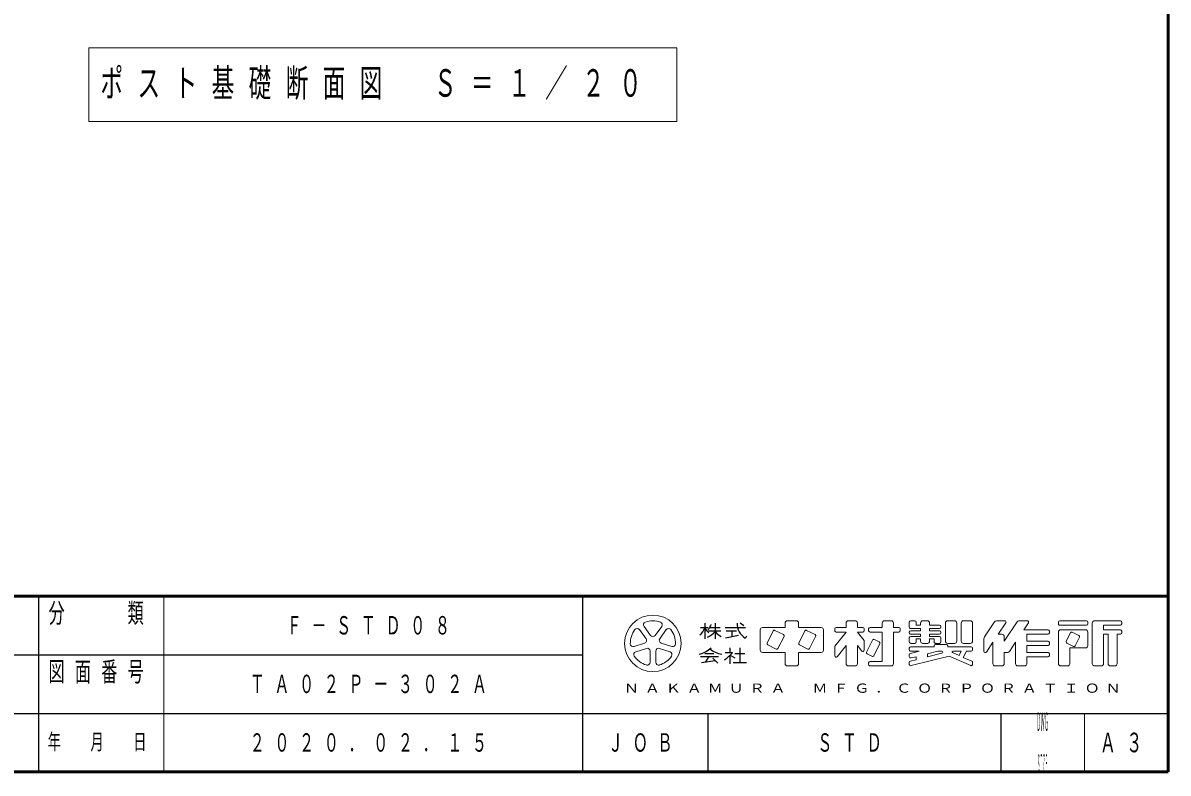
# Model space of a CAD drawing. Units: millimetres on the paper, scale 1:50, with parts at other scales. Extents: x -385 to 0, y -297 to 267.
# Drawn here: x -136.9 to 0, y -297.1 to -207.5 of the extents above; entities that cross this region are included whole.
import ezdxf
from ezdxf.enums import TextEntityAlignment as Align

# ---------------------------------------------------------------- set-up
doc = ezdxf.new("R2010")
doc.units = ezdxf.units.MM
doc.layers.add('1_20', color=7, linetype='Continuous', lineweight=13)
doc.layers.add('NAKAMURA図枠', color=7, linetype='Continuous', lineweight=13)
doc.layers.add('図面情報', color=7, linetype='Continuous')
doc.styles.add('ＭＳ ゴシック', font='')
doc.styles.get('ＭＳ ゴシック').set_extended_font_data('MS Gothic')

msp = doc.modelspace()

# ---------------------------------------------------------------- linework, layer by layer
at = {"layer": '1_20'}
for p, q in [((-128.994, -210.485), (-128.994, -219.285)), ((-58.694, -210.485), (-128.994, -210.485)), ((-58.694, -219.285), (-58.694, -210.485)), ((-128.994, -219.285), (-58.694, -219.285))]:
    msp.add_line(p, q, dxfattribs=at)
at = {"layer": 'NAKAMURA図枠', "lineweight": 50}
for p, q in [((0, -297), (0, -30)), ((-385, -276), (0, -276)), ((-385, -297), (0, -297))]:
    msp.add_line(p, q, dxfattribs=at)
at = {"layer": 'NAKAMURA図枠', "color": 211, "lineweight": 25}
for p, q in [((-135, -276), (-135, -297)), ((-70, -276), (-70, -297)), ((-187.5, -283), (-70, -283)), ((-242.5, -290), (0, -290)), ((-20, -290), (-20, -297))]:
    msp.add_line(p, q, dxfattribs=at)
at = {"layer": 'NAKAMURA図枠'}
for p, q in [((-120, -276), (-120, -297)), ((-45.506, -278.937), (-44.426, -278.937)), ((-38.216, -278.937), (-37.406, -278.937)), ((-33.896, -278.937), (-33.086, -278.937)), ((-30.926, -279.099), (-30.926, -279.72)), ((-30.764, -278.937), (-30.278, -278.937)), ((-30.116, -279.099), (-30.116, -279.477)), ((-28.766, -278.937), (-29.306, -278.937)), ((-26.336, -278.937), (-25.526, -278.937)), ((-24.446, -278.937), (-23.636, -278.937)), ((-21.88, -280.758), (-20.746, -279.057)), ((-20.521, -278.937), (-19.529, -278.937)), ((-20.306, -280.557), (-19.394, -279.189)), ((-19.586, -281.367), (-18.046, -279.057)), ((-17.821, -278.937), (-16.829, -278.937)), ((-17.246, -280.017), (-16.694, -279.189)), ((-13.106, -279.099), (-13.106, -279.315)), ((-12.944, -278.937), (-9.758, -278.937)), ((-9.596, -279.099), (-9.596, -279.315)), ((-8.786, -278.937), (-5.708, -278.937)), ((-5.546, -279.099), (-5.546, -279.315)), ((-62.39, -281.083), (-63.175, -280.003)), ((-62.629, -279.607), (-61.844, -280.687)), ((-61.298, -280.687), (-60.513, -279.607)), ((-59.967, -280.003), (-60.752, -281.083)), ((-48.746, -280.017), (-48.746, -282.447)), ((-48.476, -279.747), (-45.776, -279.747)), ((-47.198, -280.162), (-47.918, -281.6)), ((-45.975, -280.592), (-46.981, -280.089)), ((-45.776, -279.207), (-45.776, -279.747)), ((-44.156, -279.207), (-44.156, -279.747)), ((-44.156, -279.747), (-41.456, -279.747)), ((-43.418, -280.162), (-44.138, -281.6)), ((-42.195, -280.592), (-43.201, -280.089)), ((-41.186, -280.017), (-41.186, -282.447)), ((-39.836, -279.909), (-39.836, -280.125)), ((-38.486, -280.287), (-39.836, -281.974)), ((-39.674, -279.747), (-38.486, -279.747)), ((-39.674, -280.287), (-38.486, -280.287)), ((-38.486, -279.207), (-38.486, -279.747)), ((-37.136, -279.207), (-37.136, -279.747)), ((-37.136, -279.747), (-36.488, -279.747)), ((-37.136, -280.287), (-36.326, -281.299)), ((-37.136, -280.287), (-36.488, -280.287)), ((-36.326, -279.909), (-36.326, -280.125)), ((-35.786, -279.909), (-35.786, -280.125)), ((-35.624, -279.747), (-34.166, -279.747)), ((-35.624, -280.287), (-34.166, -280.287)), ((-34.166, -279.207), (-34.166, -279.747)), ((-34.166, -280.287), (-34.166, -283.797)), ((-32.816, -279.207), (-32.816, -279.747)), ((-32.816, -279.747), (-32.168, -279.747)), ((-32.816, -280.287), (-32.816, -284.067)), ((-32.816, -280.287), (-32.168, -280.287)), ((-32.006, -279.909), (-32.006, -280.125)), ((-30.926, -280.314), (-30.926, -280.395)), ((-30.764, -279.882), (-29.576, -279.882)), ((-30.764, -280.152), (-29.576, -280.152)), ((-30.764, -280.557), (-29.576, -280.557)), ((-30.116, -279.477), (-29.576, -279.477)), ((-29.576, -279.207), (-29.576, -279.477)), ((-29.576, -279.882), (-29.576, -280.152)), ((-29.576, -280.557), (-29.576, -280.827)), ((-28.496, -279.207), (-28.496, -279.477)), ((-28.496, -279.477), (-27.308, -279.477)), ((-28.496, -279.882), (-27.308, -279.882)), ((-28.496, -279.882), (-28.496, -280.152)), ((-28.496, -280.152), (-27.308, -280.152)), ((-28.496, -280.557), (-27.308, -280.557)), ((-28.496, -280.557), (-28.496, -280.827)), ((-27.146, -279.639), (-27.146, -279.72)), ((-27.146, -280.314), (-27.146, -280.395)), ((-26.606, -279.207), (-26.606, -281.367)), ((-25.256, -279.207), (-25.256, -281.367)), ((-24.716, -279.207), (-24.716, -281.367)), ((-23.366, -279.207), (-23.366, -281.367)), ((-20.306, -280.557), (-19.856, -280.557)), ((-17.246, -280.017), (-14.348, -280.017)), ((-16.886, -280.557), (-14.348, -280.557)), ((-16.886, -280.557), (-16.886, -281.367)), ((-14.186, -280.179), (-14.186, -280.395)), ((-13.106, -280.287), (-13.106, -284.067)), ((-12.944, -279.477), (-9.758, -279.477)), ((-12.836, -280.017), (-9.866, -280.017)), ((-11.666, -280.378), (-12.17, -281.384)), ((-11.449, -280.305), (-10.659, -280.7)), ((-9.596, -280.287), (-9.596, -281.907)), ((-9.056, -279.207), (-9.056, -284.067)), ((-7.706, -279.477), (-7.706, -280.017)), ((-7.706, -279.477), (-5.708, -279.477)), ((-7.706, -280.017), (-5.708, -280.017)), ((-7.706, -280.557), (-7.166, -280.557)), ((-7.706, -280.557), (-7.706, -284.067)), ((-7.166, -280.557), (-7.166, -284.067)), ((-6.086, -280.557), (-5.708, -280.557)), ((-6.086, -280.557), (-6.086, -284.067)), ((-5.546, -280.179), (-5.546, -280.395)), ((-63.828, -282.015), (-62.559, -281.603)), ((-60.583, -281.603), (-59.313, -282.015)), ((-47.845, -281.817), (-46.839, -282.32)), ((-46.622, -282.248), (-45.902, -280.81)), ((-44.065, -281.817), (-43.059, -282.32)), ((-42.842, -282.248), (-42.122, -280.81)), ((-38.486, -281.907), (-39.547, -283.234)), ((-38.486, -281.907), (-38.486, -284.067)), ((-37.136, -281.907), (-36.614, -282.559)), ((-37.136, -281.907), (-37.136, -284.067)), ((-36.326, -281.299), (-36.326, -282.457)), ((-35.318, -281.242), (-36.038, -282.68)), ((-34.454, -281.674), (-35.174, -283.112)), ((-35.101, -281.169), (-34.527, -281.456)), ((-30.926, -280.989), (-30.926, -281.475)), ((-30.764, -280.827), (-29.576, -280.827)), ((-30.764, -281.637), (-30.278, -281.637)), ((-30.116, -281.097), (-29.576, -281.097)), ((-30.116, -281.097), (-30.116, -281.475)), ((-29.576, -281.097), (-29.576, -281.367)), ((-29.306, -281.637), (-28.766, -281.637)), ((-28.496, -280.827), (-27.308, -280.827)), ((-28.496, -281.097), (-28.496, -281.367)), ((-28.496, -281.097), (-27.956, -281.097)), ((-27.956, -281.097), (-27.956, -281.475)), ((-27.956, -281.934), (-27.956, -282.042)), ((-27.794, -281.637), (-27.308, -281.637)), ((-27.794, -281.772), (-26.498, -281.772)), ((-27.146, -280.989), (-27.146, -281.475)), ((-26.336, -281.637), (-25.526, -281.637)), ((-26.336, -281.934), (-26.336, -282.042)), ((-24.446, -281.637), (-23.636, -281.637)), ((-22.016, -281.207), (-22.016, -282.587)), ((-21.719, -282.677), (-20.936, -281.502)), ((-20.936, -281.502), (-20.936, -284.067)), ((-19.586, -280.827), (-19.586, -281.367)), ((-18.966, -282.596), (-18.236, -281.502)), ((-18.236, -281.502), (-18.236, -284.067)), ((-16.886, -281.367), (-14.348, -281.367)), ((-16.886, -281.907), (-16.886, -282.717)), ((-16.886, -281.907), (-14.348, -281.907)), ((-14.186, -281.529), (-14.186, -281.745)), ((-12.097, -281.601), (-11.307, -281.996)), ((-10.586, -280.918), (-11.09, -281.924)), ((-62.35, -282.245), (-63.62, -282.657)), ((-61.908, -283.901), (-61.908, -282.566)), ((-61.233, -282.566), (-61.233, -283.901)), ((-59.522, -282.657), (-60.792, -282.245)), ((-48.476, -282.717), (-45.776, -282.717)), ((-45.776, -282.717), (-45.776, -284.067)), ((-44.156, -282.717), (-41.456, -282.717)), ((-44.156, -282.717), (-44.156, -284.067)), ((-39.836, -281.974), (-39.836, -283.132)), ((-35.965, -282.897), (-35.391, -283.184)), ((-30.926, -282.204), (-30.926, -282.42)), ((-30.926, -283.005), (-30.926, -283.227)), ((-29.74, -282.582), (-30.803, -282.848)), ((-30.764, -282.042), (-27.956, -282.042)), ((-30.764, -282.582), (-29.74, -282.582)), ((-26.15, -283.159), (-30.725, -284.303)), ((-30.116, -283.232), (-30.725, -283.385)), ((-30.116, -283.232), (-30.116, -283.594)), ((-27.513, -282.582), (-28.766, -282.895)), ((-27.023, -282.821), (-28.766, -283.257)), ((-28.766, -282.895), (-28.766, -283.257)), ((-27.513, -282.582), (-27.053, -282.582)), ((-26.336, -282.042), (-23.528, -282.042)), ((-26.15, -283.159), (-23.594, -284.295)), ((-25.771, -282.737), (-24.968, -283.094)), ((-25.738, -282.582), (-24.712, -282.582)), ((-24.968, -283.094), (-24.712, -282.582)), ((-24.474, -283.313), (-24.108, -282.582)), ((-24.108, -282.582), (-23.528, -282.582)), ((-23.366, -282.204), (-23.366, -282.42)), ((-19.586, -282.717), (-19.19, -282.717)), ((-19.586, -282.717), (-19.586, -284.067)), ((-16.886, -282.717), (-14.348, -282.717)), ((-16.886, -283.257), (-16.886, -284.067)), ((-16.886, -283.257), (-14.348, -283.257)), ((-14.186, -282.879), (-14.186, -283.095)), ((-11.756, -282.177), (-11.756, -284.067)), ((-11.756, -282.177), (-9.866, -282.177)), ((-45.506, -284.337), (-44.426, -284.337)), ((-38.216, -284.337), (-37.406, -284.337)), ((-35.786, -283.959), (-35.786, -284.175)), ((-35.624, -283.797), (-34.166, -283.797)), ((-35.624, -284.337), (-33.086, -284.337)), ((-30.926, -283.923), (-30.926, -284.146)), ((-30.116, -283.594), (-30.803, -283.766)), ((-24.474, -283.313), (-23.462, -283.763)), ((-23.366, -283.911), (-23.366, -284.147)), ((-20.666, -284.337), (-19.856, -284.337)), ((-17.966, -284.337), (-17.156, -284.337)), ((-12.836, -284.337), (-12.026, -284.337)), ((-8.786, -284.337), (-7.976, -284.337)), ((-6.896, -284.337), (-6.356, -284.337)), ((-10, -290), (-10, -297))]:
    msp.add_line(p, q, dxfattribs=at)
at = {"layer": 'NAKAMURA図枠', "lineweight": 25}
for p, q in [((-55.901, -279.747), (-54.956, -279.747)), ((-55.361, -279.207), (-55.361, -281.097)), ((-54.915, -280.152), (-53.471, -280.152)), ((-54.769, -279.747), (-53.525, -279.747)), ((-54.146, -279.207), (-54.146, -281.097)), ((-52.931, -279.747), (-50.501, -279.747)), ((-52.796, -280.152), (-51.581, -280.152)), ((-52.121, -280.152), (-52.121, -280.827)), ((-50.719, -279.533), (-51.16, -279.239)), ((-52.889, -280.98), (-51.353, -280.673)), ((-55.901, -283.216), (-53.741, -283.216)), ((-55.361, -282.852), (-54.281, -282.852)), ((-54.899, -283.216), (-55.289, -283.864)), ((-52.931, -282.717), (-52.051, -282.717)), ((-52.391, -282.177), (-52.391, -282.717)), ((-52.391, -283.09), (-52.391, -284.067)), ((-52.34, -283.04), (-51.796, -283.354)), ((-51.783, -282.852), (-50.568, -282.852)), ((-51.176, -282.177), (-51.176, -283.932)), ((-55.765, -283.933), (-54.113, -283.696)), ((-54.416, -283.393), (-53.81, -283.999)), ((-51.986, -283.932), (-50.366, -283.932)), ((-55, -290), (-55, -297))]:
    msp.add_line(p, q, dxfattribs=at)
at = {"layer": 'NAKAMURA図枠'}
msp.add_circle((-61.571, -281.637), 3.375, dxfattribs=at)
for centre, radius, start, end in [((-62.356, -279.408), 0.338, 109.39847, 215.99997), ((-61.571, -281.637), 2.7, 70.60155, 109.39847), ((-60.786, -279.408), 0.338, 324, 70.60155), ((-45.506, -279.207), 0.27, 89.99998, 179.99996), ((-44.426, -279.207), 0.27, 0, 89.99998), ((-38.216, -279.207), 0.27, 89.99998, 179.99996), ((-37.406, -279.207), 0.27, 0, 89.99998), ((-33.896, -279.207), 0.27, 89.99998, 179.99996), ((-33.086, -279.207), 0.27, 0, 89.99998), ((-30.764, -279.099), 0.162, 89.99998, 179.99996), ((-30.278, -279.099), 0.162, 0, 89.99998), ((-29.306, -279.207), 0.27, 89.99998, 179.99996), ((-28.766, -279.207), 0.27, 0, 89.99998), ((-26.336, -279.207), 0.27, 89.99998, 179.99996), ((-25.526, -279.207), 0.27, 0, 89.99998), ((-24.446, -279.207), 0.27, 89.99998, 179.99996), ((-23.636, -279.207), 0.27, 0, 89.99998), ((-20.521, -279.207), 0.27, 89.99998, 146.30984), ((-19.529, -279.099), 0.162, 326.31015, 89.99998), ((-17.821, -279.207), 0.27, 89.99998, 146.3098), ((-16.829, -279.099), 0.162, 326.31003, 89.99998), ((-12.944, -279.099), 0.162, 89.99998, 179.99996), ((-9.758, -279.099), 0.162, 0, 89.99998), ((-8.786, -279.207), 0.27, 89.99998, 179.99996), ((-5.708, -279.099), 0.162, 0, 89.99998), ((-61.571, -281.637), 2.7, 142.60154, 181.39846), ((-63.448, -280.202), 0.338, 35.99999, 142.60154), ((-59.694, -280.202), 0.338, 37.39846, 143.99995), ((-61.571, -281.637), 2.7, 358.60155, 37.39847), ((-48.476, -280.017), 0.27, 89.99998, 179.99996), ((-47.054, -280.234), 0.162, 63.43492, 153.43499), ((-43.274, -280.234), 0.162, 63.43492, 153.43499), ((-41.456, -280.017), 0.27, 0, 89.99998), ((-39.674, -279.909), 0.162, 89.99998, 179.99996), ((-39.674, -280.125), 0.162, 179.99998, 270.00002), ((-36.488, -279.909), 0.162, 0, 89.99998), ((-36.488, -280.125), 0.162, 270.00002, 0), ((-35.624, -279.909), 0.162, 89.99998, 179.99996), ((-35.624, -280.125), 0.162, 179.99998, 270.00002), ((-32.168, -279.909), 0.162, 0, 89.99998), ((-32.168, -280.125), 0.162, 270.00002, 0), ((-30.764, -279.72), 0.162, 179.99998, 270.00002), ((-30.764, -280.314), 0.162, 89.99998, 179.99996), ((-30.764, -280.395), 0.162, 179.99998, 270.00002), ((-27.308, -279.639), 0.162, 0, 89.99998), ((-27.308, -279.72), 0.162, 270.00002, 0), ((-27.308, -280.314), 0.162, 0, 89.99998), ((-27.308, -280.395), 0.162, 270.00002, 0), ((-19.856, -280.827), 0.27, 0, 89.99998), ((-14.348, -280.179), 0.162, 0, 89.99998), ((-14.348, -280.395), 0.162, 270.00002, 0), ((-12.944, -279.315), 0.162, 179.99998, 270.00002), ((-12.836, -280.287), 0.27, 89.99998, 179.99996), ((-11.522, -280.45), 0.162, 63.43447, 153.43474), ((-9.866, -280.287), 0.27, 0, 89.99998), ((-9.758, -279.315), 0.162, 270.00002, 0), ((-5.708, -279.315), 0.162, 270.00002, 0), ((-5.708, -280.179), 0.162, 0, 89.99998), ((-5.708, -280.395), 0.162, 270.00002, 0), ((-63.933, -281.694), 0.338, 181.39848, 287.99997), ((-62.663, -281.282), 0.338, 287.99998, 35.99999), ((-61.571, -280.488), 0.338, 215.99998, 324), ((-60.479, -281.282), 0.338, 143.99996, 251.99999), ((-59.209, -281.694), 0.338, 252.00001, 358.60156), ((-47.773, -281.672), 0.162, 153.43495, 243.43485), ((-46.047, -280.737), 0.162, 333.4349, 63.43487), ((-43.993, -281.672), 0.162, 153.43495, 243.43485), ((-42.267, -280.737), 0.162, 333.4349, 63.43487), ((-35.174, -281.314), 0.162, 63.43487, 153.43498), ((-34.599, -281.601), 0.162, 333.43492, 63.43493), ((-30.764, -280.989), 0.162, 89.99998, 179.99996), ((-30.764, -281.475), 0.162, 179.99998, 270.00002), ((-30.278, -281.475), 0.162, 270.00002, 0), ((-29.306, -281.367), 0.27, 179.99998, 270.00002), ((-28.766, -281.367), 0.27, 270.00002, 0), ((-27.794, -281.475), 0.162, 179.99998, 270.00002), ((-27.794, -281.934), 0.162, 89.99998, 179.99996), ((-27.308, -280.989), 0.162, 0, 89.99998), ((-27.308, -281.475), 0.162, 270.00002, 0), ((-26.336, -281.367), 0.27, 179.99998, 270.00002), ((-26.498, -281.934), 0.162, 0, 89.99998), ((-25.526, -281.367), 0.27, 270.00002, 0), ((-24.446, -281.367), 0.27, 179.99998, 270.00002), ((-23.636, -281.367), 0.27, 270.00002, 0), ((-21.206, -281.207), 0.81, 146.30999, 179.99996), ((-14.348, -281.529), 0.162, 0, 89.99998), ((-14.348, -281.745), 0.162, 270.00002, 0), ((-12.025, -281.456), 0.162, 153.43517, 243.43529), ((-11.234, -281.851), 0.162, 243.43534, 333.43491), ((-10.731, -280.845), 0.162, 333.43484, 63.43447), ((-9.866, -281.907), 0.27, 270.00002, 0), ((-63.516, -282.978), 0.338, 107.99999, 214.60154), ((-61.571, -281.637), 2.7, 214.60156, 253.39848), ((-62.246, -282.566), 0.338, 359.99997, 107.99999), ((-60.896, -282.566), 0.338, 71.99997, 179.99999), ((-61.571, -281.637), 2.7, 286.60155, 325.39847), ((-59.626, -282.978), 0.338, 325.39847, 71.99996), ((-48.476, -282.447), 0.27, 179.99998, 270.00002), ((-46.766, -282.175), 0.162, 243.43498, 333.43496), ((-42.986, -282.175), 0.162, 243.43498, 333.43496), ((-41.456, -282.447), 0.27, 270.00002, 0), ((-39.674, -283.132), 0.162, 179.99998, 321.34037), ((-36.488, -282.457), 0.162, 218.65962, 0), ((-35.893, -282.752), 0.162, 153.43487, 243.4348), ((-35.318, -283.039), 0.162, 243.43487, 333.43498), ((-30.764, -282.204), 0.162, 89.99998, 179.99996), ((-30.764, -282.42), 0.162, 179.99998, 270.00002), ((-30.764, -283.005), 0.162, 104.03614, 179.99996), ((-30.764, -283.227), 0.162, 179.99998, 284.03612), ((-27.053, -282.703), 0.121, 284.0365, 89.99998), ((-25.738, -282.663), 0.081, 89.99998, 246.03817), ((-23.528, -282.204), 0.162, 0, 89.99998), ((-23.528, -282.42), 0.162, 270.00002, 0), ((-21.854, -282.587), 0.162, 179.99998, 326.30997), ((-19.19, -282.447), 0.27, 270.00002, 326.31002), ((-14.348, -282.879), 0.162, 0, 89.99998), ((-14.348, -283.095), 0.162, 270.00002, 0), ((-62.246, -283.901), 0.338, 253.39847, 359.99997), ((-60.896, -283.901), 0.338, 179.99999, 286.60154), ((-45.506, -284.067), 0.27, 179.99998, 270.00002), ((-44.426, -284.067), 0.27, 270.00002, 0), ((-38.216, -284.067), 0.27, 179.99998, 270.00002), ((-37.406, -284.067), 0.27, 270.00002, 0), ((-35.624, -283.959), 0.162, 89.99998, 179.99996), ((-35.624, -284.175), 0.162, 179.99998, 270.00002), ((-33.086, -284.067), 0.27, 270.00002, 0), ((-30.764, -283.923), 0.162, 104.03614, 179.99996), ((-30.764, -284.146), 0.162, 179.99998, 284.03612), ((-23.528, -284.147), 0.162, 246.03699, 0), ((-23.528, -283.911), 0.162, 0, 66.03701), ((-20.666, -284.067), 0.27, 179.99998, 270.00002), ((-19.856, -284.067), 0.27, 270.00002, 0), ((-17.966, -284.067), 0.27, 179.99998, 270.00002), ((-17.156, -284.067), 0.27, 270.00002, 0), ((-12.836, -284.067), 0.27, 179.99998, 270.00002), ((-12.026, -284.067), 0.27, 270.00002, 0), ((-8.786, -284.067), 0.27, 179.99998, 270.00002), ((-7.976, -284.067), 0.27, 270.00002, 0), ((-6.896, -284.067), 0.27, 179.99998, 270.00002), ((-6.356, -284.067), 0.27, 270.00002, 0)]:
    msp.add_arc(centre, radius, start, end, dxfattribs=at)
at = {"layer": 'NAKAMURA図枠', "lineweight": 25}
for centre, radius, start, end in [((-57.466, -278.916), 2.285, 311.36185, 337.13638), ((-53.383, -278.573), 2.345, 212.50346, 230.00631), ((-56.374, -278.182), 3.034, 295.86917, 317.23867), ((-56.002, -278.953), 1.467, 313.72108, 343.54317), ((-51.918, -278.182), 3.034, 222.76131, 240.10806), ((-49.563, -279.306), 1.953, 177.09472, 240.51891), ((-51.54, -280.195), 1.299, 321.42112, 334.8249), ((-56.898, -279.743), 3.32, 285.11261, 313.40619), ((-52.77, -279.806), 3.192, 231.17281, 259.75506), ((-55.66, -279.774), 4.657, 304.87257, 320.80411)]:
    msp.add_arc(centre, radius, start, end, dxfattribs=at)

# ---------------------------------------------------------------- texts
at = {"layer": '1_20', "insert": (-127.594, -214.885), "char_height": 3.299, "attachment_point": 4, "style": 'ＭＳ ゴシック'}
msp.add_mtext('\\T1.64;\\W0.6;ポスト基礎断面図\u3000Ｓ＝１／２０', dxfattribs=at)
at = {"layer": 'NAKAMURA図枠', "style": 'ＭＳ ゴシック'}
for s, width, p in [('ＤＷＧ', 0.15, (-15, -291)), ('ＳＩＺＥ', 0.1, (-15, -296))]:
    msp.add_text(s, height=2.199, dxfattribs=dict(at, width=width)).set_placement(p, align=Align.MIDDLE_CENTER)
at = {"layer": 'NAKAMURA図枠', "color": 4, "style": 'ＭＳ ゴシック'}
for s, insert, char_height, attachment_point in [('\\T1.64;\\W0.6;分\u3000\u3000類', (-127.5, -276.833), 2.346, 2), ('\\T1.64;\\W0.6;図面番号', (-127.5, -283.833), 2.346, 2), ('\\T1.39;\\W1.2;ＮＡＫＡＭＵＲＡ\u3000ＭＦＧ．ＣＯＲＰＯＲＡＴＩＯＮ', (-35, -287), 1.1, 5), ('\\T1.64;\\W0.6;年\u3000月\u3000日', (-127.5, -293.5), 1.906, 5), ('\\T1.64;\\W0.6;ＪＯＢ', (-62.5, -293.5), 2.199, 5), ('\\T1.64;\\W0.6;Ａ３', (-5, -293.5), 2.346, 5)]:
    msp.add_mtext(s, dxfattribs=dict(at, insert=insert, char_height=char_height, attachment_point=attachment_point))
at = {"layer": '図面情報', "char_height": 2.199, "attachment_point": 5, "style": 'ＭＳ ゴシック'}
for s, insert in [('\\T1.64;\\W0.6;Ｆ－ＳＴＤ０８', (-95, -279.5)), ('\\T1.64;\\W0.6;ＴＡ０２Ｐ－３０２Ａ', (-95, -286.5)), ('\\T1.64;\\W0.6;２０２０．０２．１５', (-95, -293.5)), ('\\T1.64;\\W0.6;ＳＴＤ', (-37.5, -293.5))]:
    msp.add_mtext(s, dxfattribs=dict(at, insert=insert))

doc.saveas('drawing.dxf')
